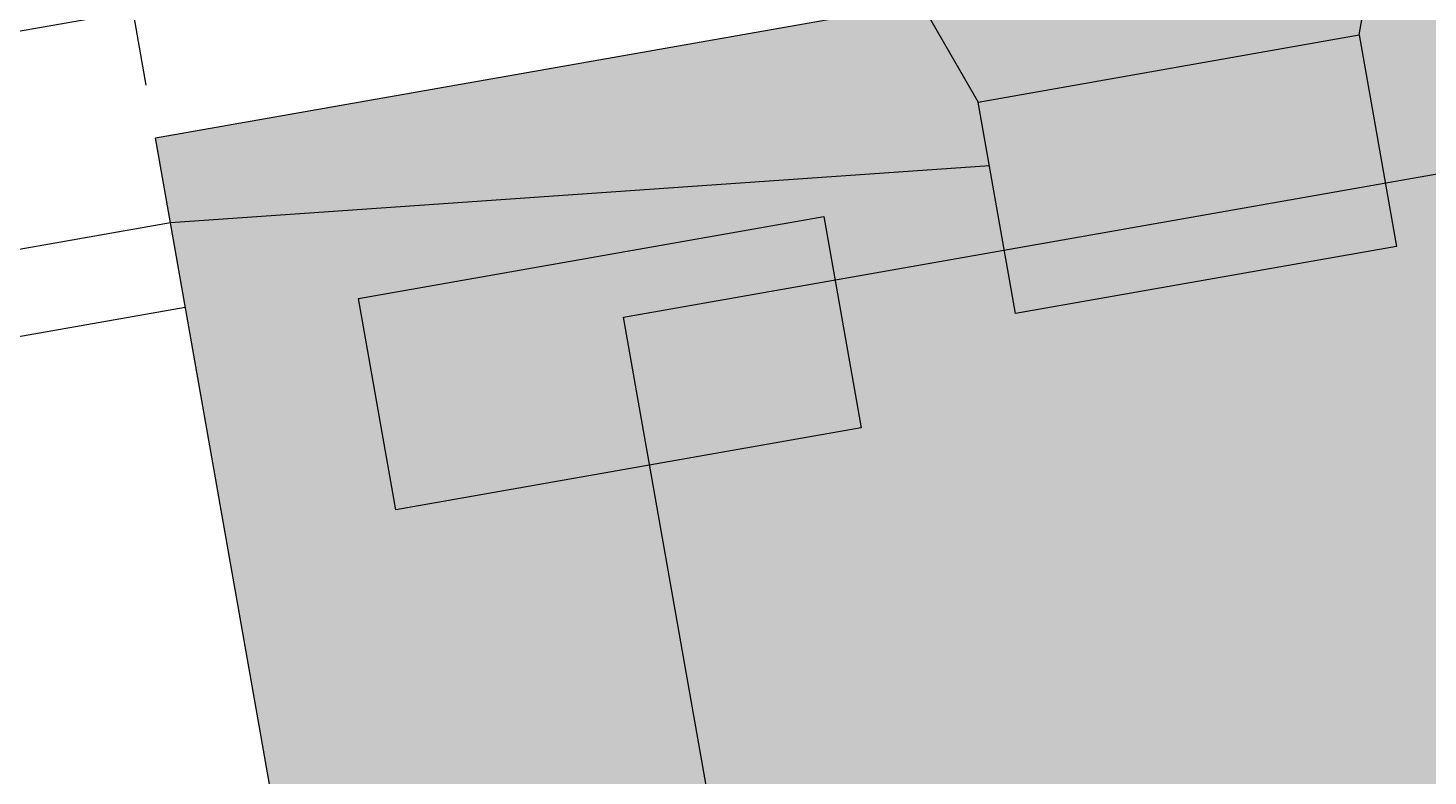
# Model space of a CAD drawing. Header units: metres. Extents: x 284000 to 318000, y 7632000 to 7666000.
# Drawn here: x 295910.4 to 296237.3, y 7650414.7 to 7650589.4 of the extents above; entities that cross this region are included whole.
import ezdxf

# ---------------------------------------------------------------- set-up
doc = ezdxf.new("R2010")
doc.units = ezdxf.units.M
doc.header["$LTSCALE"] = 10
for name, color, linetype in [('HV-D-GEBOUW', 8, 'Continuous'), ('HV-GRAAN', 50, 'Continuous'), ('HV-ONDERGROND', 8, 'Continuous'), ('HV-SPOOR', 8, 'Continuous'), ('HV-TEKST-02', 7, 'Continuous')]:
    doc.layers.add(name, color=color, linetype=linetype)
picture_1 = doc.add_image_def('image1.jpg', size_in_pixel=(3400, 3400))

msp = doc.modelspace()

# ---------------------------------------------------------------- hatches: boundary and pattern name
at = {"layer": 'HV-D-GEBOUW', "true_color": 0x495057, "transparency": 33554534}
h = msp.add_hatch(color=8, dxfattribs=at)
h.dxf.hatch_style = 1
h.paths.add_polyline_path([(296221.26, 7650587.83), (296229.97, 7650538.42), (296141.03, 7650522.74), (296132.32, 7650572.15)])
h = msp.add_hatch(color=8, dxfattribs=at)
h.dxf.hatch_style = 1
h.paths.add_polyline_path([(296096.27, 7650545.42), (296104.98, 7650496), (295996.28, 7650476.83), (295987.56, 7650526.25)])
at = {"layer": 'HV-GRAAN', "true_color": 0xffd166, "transparency": 33554534}
h = msp.add_hatch(color=50, dxfattribs=at)
h.dxf.hatch_style = 1
h.paths.add_polyline_path([(296463.97, 7650656.1), (296563.29, 7650092.8), (296039.52, 7650000.44), (295940.19, 7650563.75)])
h = msp.add_hatch(color=50, dxfattribs=at)
h.dxf.hatch_style = 1
h.paths.add_polyline_path([(296345.95, 7650574.16), (296389.51, 7650327.09), (296093.04, 7650274.82), (296049.47, 7650521.88)])

# ---------------------------------------------------------------- linework, layer by layer
at = {"layer": 'HV-D-GEBOUW'}
for points in [[(296221.26, 7650587.83), (296229.97, 7650538.42), (296141.03, 7650522.74), (296132.32, 7650572.15), (296221.26, 7650587.83)], [(296096.27, 7650545.42), (296104.98, 7650496), (295996.28, 7650476.83), (295987.56, 7650526.25), (296096.27, 7650545.42)]]:
    msp.add_lwpolyline(points, close=True, dxfattribs=at)
at = {"layer": 'HV-GRAAN'}
for points in [[(296463.97, 7650656.1), (296563.29, 7650092.8), (296039.52, 7650000.44), (295940.19, 7650563.75), (296463.97, 7650656.1)], [(296345.95, 7650574.16), (296389.51, 7650327.09), (296093.04, 7650274.82), (296049.47, 7650521.88), (296345.95, 7650574.16)]]:
    msp.add_lwpolyline(points, close=True, dxfattribs=at)
at = {"layer": 'HV-SPOOR'}
for points in [[(292124.21, 7648800.58), (293349.65, 7649016.66), (293157.97, 7650103.74), (296478.5, 7650689.24)], [(296102.97, 7650623.02), (296132.32, 7650572.15), (296221.26, 7650587.83), (296231.44, 7650645.67)], [(295943.68, 7650543.98), (296134.93, 7650557.33)], [(294560.12, 7650300.02), (295943.68, 7650543.98)], [(294563.61, 7650280.26), (295947.16, 7650524.22)]]:
    msp.add_lwpolyline(points, dxfattribs=at)
at = {"layer": 'HV-TEKST-02'}
msp.add_line((295938.02, 7650576.06), (295924.78, 7650651.15), dxfattribs=at)

# ---------------------------------------------------------------- pictures from other files: only their frames are drawn
at = {"layer": 'HV-ONDERGROND'}
image = msp.add_image(picture_1, insert=(284000, 7632000), size_in_units=(34000, 34000), dxfattribs=at)

doc.saveas('drawing.dxf')
